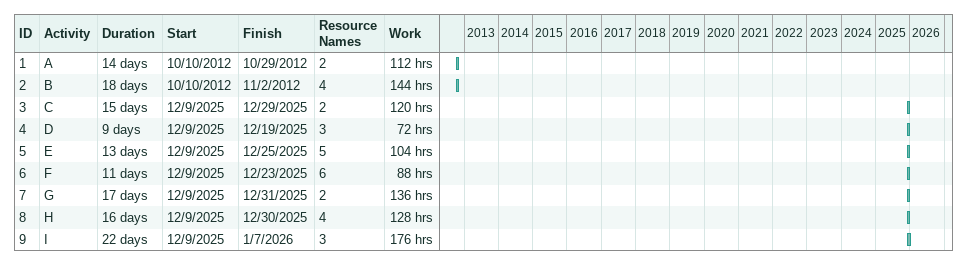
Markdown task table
| ID | Task | Duration | Start | Finish | Resources | Work (h) |
|---|---|---|---|---|---|---|
| 1 | A | 14d | 2012-10-10 | 2012-10-29 | 2 | 112 |
| 2 | B | 18d | 2012-10-10 | 2012-11-02 | 4 | 144 |
| 3 | C | 15d | 2025-12-09 | 2025-12-29 | 2 | 120 |
| 4 | D | 9d | 2025-12-09 | 2025-12-19 | 3 | 72 |
| 5 | E | 13d | 2025-12-09 | 2025-12-25 | 5 | 104 |
| 6 | F | 11d | 2025-12-09 | 2025-12-23 | 6 | 88 |
| 7 | G | 17d | 2025-12-09 | 2025-12-31 | 2 | 136 |
| 8 | H | 16d | 2025-12-09 | 2025-12-30 | 4 | 128 |
| 9 | I | 22d | 2025-12-09 | 2026-01-07 | 3 | 176 |
